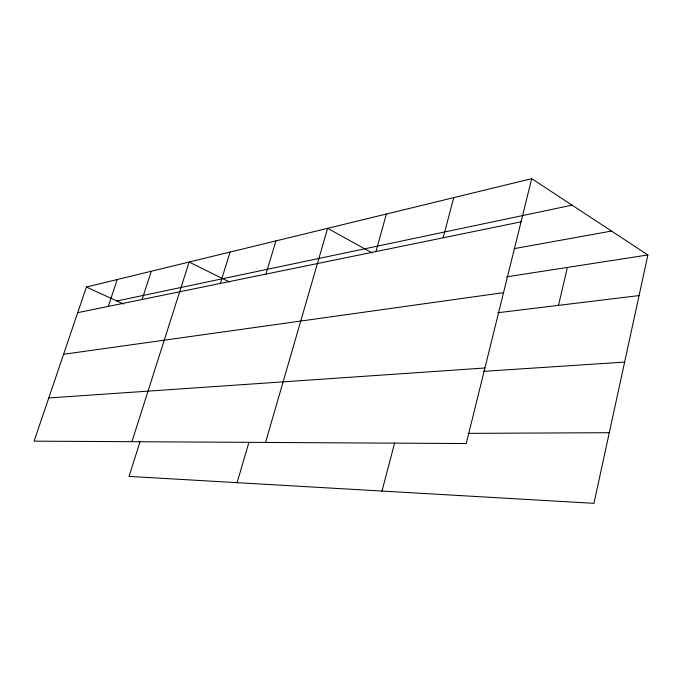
<?xml version="1.0" encoding="UTF-8"?>
<svg xmlns="http://www.w3.org/2000/svg" width="682" height="682" viewBox="0 0 682 682"><rect width="100%" height="100%" fill="white"/><g stroke="black" fill="none" stroke-linecap="round" stroke-linejoin="round"><path stroke-width="1.02" d="M531.713 178.667L466.241 443.547L34.1 441.152L86.409 287.028L531.713 178.667L647.9 254.957L593.954 503.333L129.034 476.403L139.946 441.962M558.49 305.365L567.39 267.429M443.147 237.796L453.726 197.644M381.997 491.057L394.639 442.908M375.953 251.564L386.379 214.037M265.545 442.439L327.624 228.334L371.988 252.86M237.097 482.66L248.913 442.413M265.946 274.096L275.929 240.917M220.354 283.439L230.081 252.067M131.924 441.697L189.144 262.033L229.28 281.905M142.103 299.475L151.319 271.231M108.293 306.397L117.244 279.526M116.895 300.975L572.053 205.163M77.705 312.671L521.039 221.838M514.032 248.674L611.507 231.062M506.581 276.841L647.9 254.957M63.579 354.282L503.538 292.646M497.707 312.748L639.077 295.579M48.763 397.964L484.919 367.99M483.35 371.358L624.627 362.099M468.023 433.36L609.299 432.703M86.409 287.028L123.553 304.027"/></g></svg>
